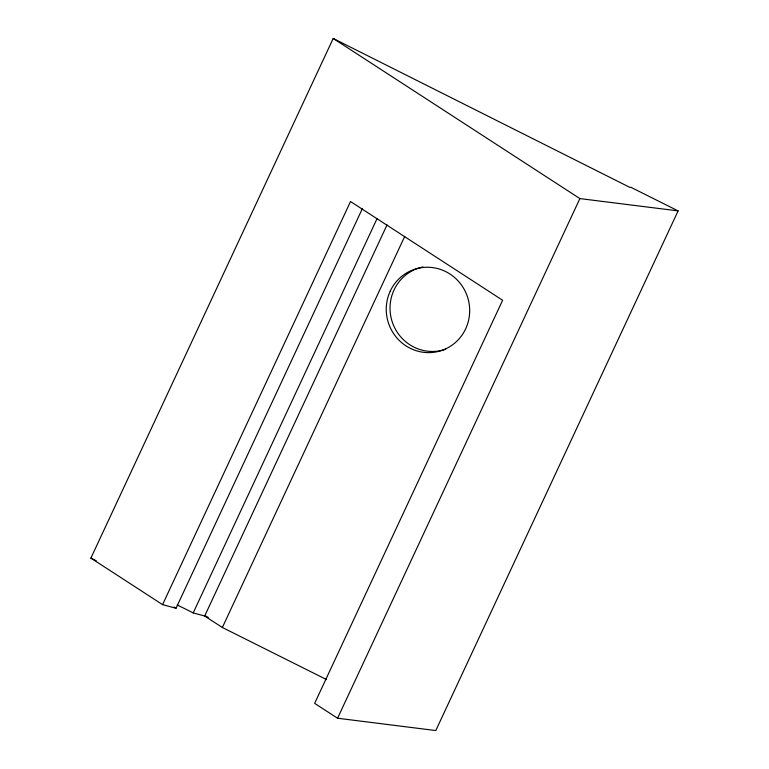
<?xml version="1.0" encoding="UTF-8"?>
<svg xmlns="http://www.w3.org/2000/svg" width="769" height="769" viewBox="0 0 769 769"><rect width="100%" height="100%" fill="white"/><g stroke="black" fill="none" stroke-linecap="round" stroke-linejoin="round"><path stroke-width="1.15" d="M90.886 558.111L333.208 38.45L630.042 187.473L630.801 187.242L678.114 210.889L435.792 730.55L337.572 718.236L314.646 703.366L502.618 300.256L350.529 201.526L162.567 604.636L90.886 558.111L96.26 560.793M162.567 604.636L176.024 608.269L362.468 208.428M177.226 604.924L193.192 612.903L377.108 218.492M193.192 612.903L204.669 616.007L387.067 224.846M326.594 679.604L222.356 627.485L404.754 236.333M337.572 718.236L579.884 198.585L678.114 210.889M205.035 615.786L208.255 617.401M333.208 38.45L579.884 198.585M204.669 616.007L222.356 627.485M174.063 607.001L176.024 608.269M445.789 349.203A42.785 41.622 73.1 0 1 391.623 319.875A42.785 41.622 73.1 0 1 422.96 266.939M390.258 291.095A42.785 41.622 73.1 0 0 431.361 352.538A42.785 41.622 73.1 0 0 462.284 286.203A42.785 41.622 73.1 0 0 390.258 291.095"/></g></svg>
